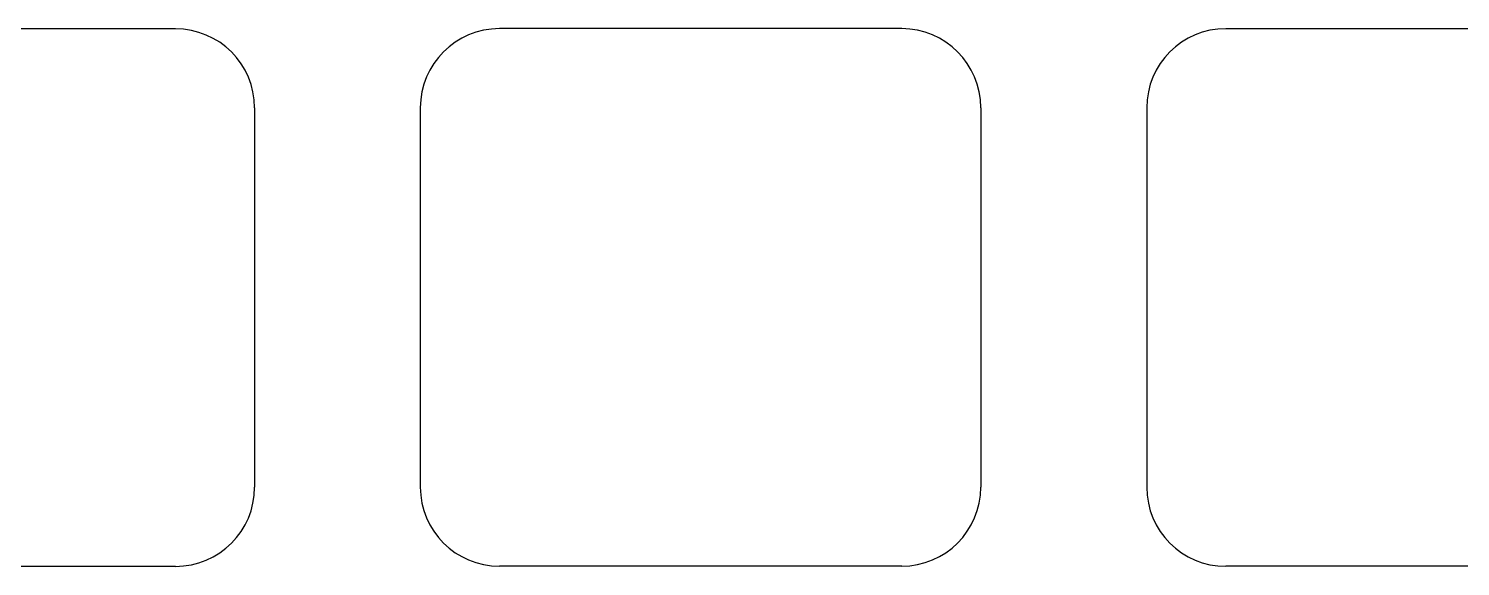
# Model space of a CAD drawing. Header units: millimetres. Extents: x -9 to 276, y -90 to 14.
# Drawn here: x 163.35 to 200.9, y -26.11 to -12 of the extents above; entities that cross this region are included whole.
import ezdxf

# ---------------------------------------------------------------- set-up
doc = ezdxf.new("R2010")
doc.units = ezdxf.units.MM
doc.layers.add('BLACK', color=7, linetype='CONTINUOUS')

msp = doc.modelspace()

# ---------------------------------------------------------------- linework, layer by layer
at = {"layer": 'BLACK', "linetype": 'Continuous'}
for p, q in [((167.20435, -12.00615), (156.654349, -12.00615)), ((186.25145, -12.00205), (175.701449, -12.00205)), ((205.3029, -12.0041), (194.752899, -12.0041)), ((169.27935, -14.08115), (169.27935, -24.03115)), ((173.62645, -14.07705), (173.62645, -24.027051)), ((188.32645, -14.07705), (188.32645, -24.02705)), ((192.6779, -14.0791), (192.6779, -24.029101)), ((167.20435, -26.10615), (156.65435, -26.10615)), ((186.25145, -26.10205), (175.70145, -26.10205)), ((205.3029, -26.1041), (194.7529, -26.1041))]:
    msp.add_line(p, q, dxfattribs=at)
at = {"layer": 'BLACK'}
for centre, radius, start, end in [((167.20435, -14.08115), 2.075, 0, 90), ((175.701454, -14.077054), 2.075004, 90.0001381, 179.9998896), ((186.25145, -14.07705), 2.075, 0, 90), ((194.752904, -14.079104), 2.075004, 90.0001381, 179.9998896), ((167.20435, -24.03115), 2.075, 270, 0), ((175.701452, -24.027048), 2.075002, 180.0000828, 269.9999448), ((186.25145, -24.02705), 2.075, 270, 0), ((194.752902, -24.029098), 2.075002, 180.0000828, 269.9999448)]:
    msp.add_arc(centre, radius, start, end, dxfattribs=at)

doc.saveas('drawing.dxf')
